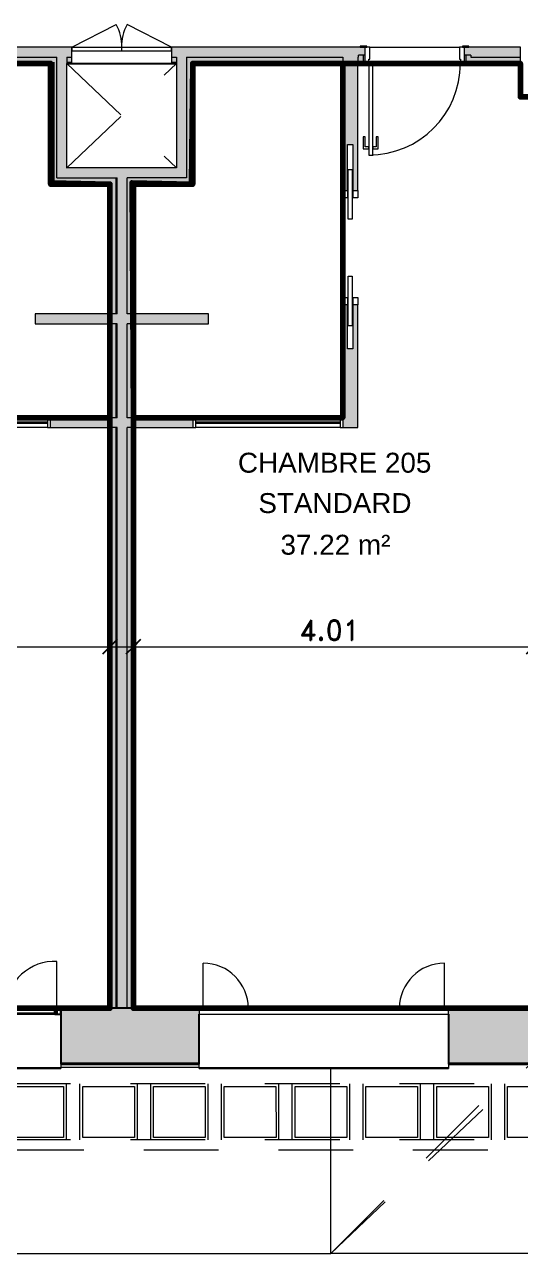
# Model space of a CAD drawing. Header units: metres. Extents: x -227.9 to -140, y 37.9 to 92.1.
# Drawn here: x -207.66 to -202.68, y 38.01 to 50.34 of the extents above; entities that cross this region are included whole.
import ezdxf

# ---------------------------------------------------------------- set-up
doc = ezdxf.new("R2010")
doc.units = ezdxf.units.M
doc.linetypes.add('JIS_02_0.7', pattern=[1.35, 0.75, -0.6])
for name, color, linetype, lineweight in [('A-ANNO-DIMS', 7, 'Continuous', 9), ('A-ANNO-DIMS-100', 7, 'Continuous', 9), ('A-AREA-IDEN', 7, 'Continuous', 9), ('A-DOOR', 7, 'Continuous', 5), ('A-FLOR', 7, 'Continuous', 5), ('A-GLAZ', 7, 'Continuous', 5), ('A-ROOF', 7, 'Continuous', 5), ('A-WALL', 7, 'Continuous', 5), ('A-WALL-PATT', 7, 'Continuous', 13), ('I-WALL', 7, 'Continuous', 5)]:
    doc.layers.add(name, color=color, linetype=linetype, lineweight=lineweight)
doc.layers.add('A-DETL', color=94, linetype='Continuous', lineweight=5, true_color=0x00a600)
doc.layers.add('Chambre', color=40, linetype='Continuous')
doc.layers.add('SDB', color=230, linetype='Continuous')
doc.styles.add('Arial_1', font='arial.ttf', dxfattribs={"height": 0.2})
doc.styles.add('RomanD_B', font='', dxfattribs={"height": 0.2})
doc.styles.get('RomanD_B').set_extended_font_data('RomanD', bold=True)
doc.dimstyles.new('LAG-Romans_0_2', dxfattribs={"dimscale": 0.3048, "dimtxt": 0.200715, "dimasz": 0.492126, "dimexe": 0.787402, "dimexo": 0.0625, "dimgap": 0, "dimtad": 1, "dimrnd": 0.01, "dimzin": 0, "dimdsep": 46, "dimtxsty": 'RomanD_B', "dimblk1": 'OBLIQUE', "dimblk2": 'OBLIQUE', "dimsah": 1, "dimcen": 0.09, "dimdle": 0.656168, "dimazin": 0, "dimtfac": 1, "dimtdec": 4, "dimtix": 1, "dimtmove": 0, "dimatfit": 3, "dimfxl": 0.787402, "dimfxlon": 1, "dimtvp": 1, "dimtolj": 1, "dimtzin": 0, "dimarcsym": 2})

# ---------------------------------------------------------------- blocks, each defined once
blk = doc.blocks.new('LAG-B2020-FENÊTRE-12FT-01-02 - LAG-B2020-FENÊTRE-12FT-01-02_02-13492390-MUC-LAG-PRO-PLA-ARC-TZN-N02-AG02Ec-Cote')
at = {"layer": 'A-GLAZ', "lineweight": 9}
for p, q in [((-0.76, 0.28), (-0.76, 0.732)), ((1.66, 0.28), (1.66, 0.732)), ((-0.8, 0.28), (1.7, 0.28)), ((-0.8, 0.28), (-0.8, 0.22)), ((1.7, 0.22), (1.7, 0.28)), ((-0.8, 0.22), (1.7, 0.22)), ((-0.8, -0.313), (-0.8, -0.28)), ((-0.8, -0.323), (-0.8, -0.313)), ((-0.8, -0.313), (1.7, -0.313)), ((-0.8, -0.323), (1.7, -0.323)), ((1.7, -0.28), (1.7, -0.313)), ((1.7, -0.313), (1.7, -0.323))]:
    blk.add_line(p, q, dxfattribs=at)
for centre, start, end in [((-0.76, 0.28), 360, 90), ((1.66, 0.28), 90, 180)]:
    blk.add_arc(centre, 0.452, start, end, dxfattribs=at)
blk = doc.blocks.new('LAG-B2020-FENÊTRE-12FT-02-01 - LAG-B2020-FENÊTRE-12FT-02-01_02-V5-MUC-LAG-PRO-PLA-ARC-TZN-N02-AG02Ec-Cote')
at = {"layer": 'A-GLAZ', "lineweight": 9}
for p, q in [((-0.76, -0.28), (-0.76, -0.75)), ((2.5, -0.28), (2.5, -0.75))]:
    blk.add_line(p, q, dxfattribs=at)
for centre, start, end in [((-0.736, -0.264), 267.1419, 358.1318), ((2.476, -0.264), 181.8682, 272.8581)]:
    blk.add_arc(centre, 0.486, start, end, dxfattribs=at)
blk = doc.blocks.new('MUC-LAG-DCE-M3D-ARC-FAC-TNV-v21_rvt-1-MUC-LAG-PRO-PLA-ARC-TZN-N02-AG02Ec-Cote')
at = {"layer": 'A-WALL', "true_color": 0x808080}
h = blk.add_hatch(color=8, dxfattribs=at)
h.paths.add_polyline_path([(-226.842, 39.92), (-226.842, 40.47), (-227.865, 40.47), (-227.865, 39.92), (-227.168, 39.92)])
h.paths.add_polyline_path([(-222.152, 39.92), (-222.152, 40.37), (-222.158, 40.37), (-222.158, 40.42), (-222.198, 40.42), (-222.198, 40.47), (-223.502, 40.47), (-223.502, 39.92)])
h.paths.add_polyline_path([(-207.098, 39.92), (-205.904, 39.92), (-205.904, 40.47), (-207.237, 40.47), (-207.237, 40.42), (-207.277, 40.42), (-207.277, 40.37), (-207.287, 40.37), (-207.287, 39.92)])
h.paths.add_polyline_path([(-203.404, 39.92), (-201.747, 39.92), (-201.747, 40.47), (-203.404, 40.47), (-203.404, 40.41)])
h.paths.add_polyline_path([(-198.875, 39.92), (-198.437, 39.92), (-198.437, 40.47), (-198.946, 40.47), (-198.946, 39.92)])
h.paths.add_polyline_path([(-195.586, 39.92), (-195.134, 39.92), (-195.134, 40.47), (-195.637, 40.47), (-195.637, 39.92)])
h.paths.add_polyline_path([(-190.97, 39.92), (-190.97, 40.47), (-192.333, 40.47), (-192.333, 39.92), (-192.297, 39.92)])
h.paths.add_polyline_path([(-187.363, 39.92), (-187.172, 39.92), (-187.172, 40.37), (-187.178, 40.37), (-187.178, 40.42), (-187.218, 40.42), (-187.218, 40.47), (-188.47, 40.47), (-188.47, 39.92)])
h.paths.add_polyline_path([(-170.136, 39.92), (-168.917, 39.92), (-168.917, 40.47), (-170.086, 40.47), (-170.086, 40.42), (-170.126, 40.42), (-170.126, 40.37), (-170.136, 40.37), (-170.136, 40.281)])
h.paths.add_polyline_path([(-166.417, 39.92), (-165.918, 39.92), (-165.918, 40.39), (-165.118, 40.39), (-165.118, 39.92), (-164.82, 39.92), (-164.82, 40.37), (-164.828, 40.37), (-164.828, 40.42), (-164.868, 40.42), (-164.868, 40.47), (-166.417, 40.47), (-166.417, 40.281)])
h.paths.add_polyline_path([(-153.168, 39.92), (-152.072, 39.92), (-152.072, 40.37), (-152.082, 40.37), (-152.082, 40.42), (-152.122, 40.42), (-152.122, 40.47), (-153.167, 40.47), (-153.167, 40.42), (-153.168, 40.42), (-153.168, 40.281)])
h.paths.add_polyline_path([(-150.962, 39.92), (-150.272, 39.92), (-150.272, 40.37), (-150.282, 40.37), (-150.282, 40.42), (-150.322, 40.42), (-150.322, 40.47), (-150.912, 40.47), (-150.912, 40.42), (-150.952, 40.42), (-150.952, 40.37), (-150.962, 40.37), (-150.962, 40.281)])
h.paths.add_polyline_path([(-148.142, 39.92), (-147.718, 40.47), (-149.112, 40.47), (-149.112, 40.42), (-149.152, 40.42), (-149.152, 40.37), (-149.162, 40.37), (-149.162, 39.92)])
for points in [[(-207.287, 39.92), (-207.287, 40.37), (-207.277, 40.37), (-207.277, 40.42), (-207.237, 40.42), (-207.237, 40.47), (-207.292, 40.47), (-207.292, 39.92)], [(-207.287, 39.91), (-207.287, 39.92), (-207.292, 39.92), (-207.292, 39.91)]]:
    blk.add_hatch(color=8, dxfattribs=at).paths.add_polyline_path(points)
h = blk.add_hatch(color=8, dxfattribs=at)
h.paths.add_polyline_path([(-226.842, 39.91), (-226.842, 39.92), (-227.865, 39.92), (-227.865, 39.91)])
h.paths.add_polyline_path([(-223.502, 39.91), (-222.152, 39.91), (-222.152, 39.92), (-223.502, 39.92)])
h.paths.add_polyline_path([(-207.287, 39.91), (-205.904, 39.91), (-205.904, 39.92), (-207.287, 39.92)])
h.paths.add_polyline_path([(-202.164, 39.91), (-201.747, 39.91), (-201.747, 39.92), (-203.404, 39.92), (-203.404, 39.91)])
h.paths.add_polyline_path([(-198.946, 39.91), (-198.437, 39.91), (-198.437, 39.92), (-198.946, 39.92)])
h.paths.add_polyline_path([(-195.637, 39.91), (-195.134, 39.91), (-195.134, 39.92), (-195.637, 39.92)])
h.paths.add_polyline_path([(-192.297, 39.91), (-190.97, 39.91), (-190.97, 39.92), (-192.333, 39.92), (-192.333, 39.91)])
h.paths.add_polyline_path([(-188.47, 39.91), (-187.172, 39.91), (-187.172, 39.92), (-188.47, 39.92)])
h.paths.add_polyline_path([(-170.136, 39.91), (-168.917, 39.91), (-168.917, 39.92), (-170.136, 39.92)])
h.paths.add_polyline_path([(-166.417, 39.91), (-165.918, 39.91), (-165.918, 39.92), (-166.417, 39.92)])
h.paths.add_polyline_path([(-165.118, 39.91), (-164.82, 39.91), (-164.82, 39.92), (-165.118, 39.92), (-165.118, 39.912)])
h.paths.add_polyline_path([(-153.168, 39.91), (-152.072, 39.91), (-152.072, 39.92), (-153.168, 39.92)])
h.paths.add_polyline_path([(-150.272, 39.91), (-150.272, 39.92), (-150.962, 39.92), (-150.962, 39.91)])
h.paths.add_polyline_path([(-148.137, 39.91), (-148.129, 39.92), (-149.162, 39.92), (-149.162, 39.91)])
at = {"layer": 'A-FLOR', "lineweight": 9}
blk.add_line((-226.83, 38.01), (-204.583, 38.01), dxfattribs=at)
at = {"layer": 'A-GLAZ', "lineweight": 9}
for p, q in [((-207.822, 40.47), (-207.352, 40.47)), ((-207.822, 40.41), (-207.352, 40.41)), ((-210.632, 39.877), (-207.292, 39.877)), ((-210.632, 39.867), (-207.292, 39.867)), ((-207.292, 39.91), (-207.292, 39.877)), ((-207.292, 39.877), (-207.292, 39.867))]:
    blk.add_line(p, q, dxfattribs=at)
at = {"layer": 'A-GLAZ', "lineweight": 25}
for p, q in [((-207.352, 40.458), (-207.822, 40.458)), ((-207.332, 40.47), (-207.352, 40.47)), ((-207.352, 40.47), (-207.352, 40.41)), ((-207.352, 40.422), (-207.352, 40.458)), ((-207.292, 40.47), (-207.332, 40.47)), ((-207.332, 40.47), (-207.332, 40.41)), ((-207.332, 40.41), (-207.332, 40.47)), ((-207.292, 40.41), (-207.292, 40.47)), ((-207.822, 40.422), (-207.352, 40.422)), ((-207.352, 40.41), (-207.332, 40.41)), ((-207.332, 40.41), (-207.292, 40.41))]:
    blk.add_line(p, q, dxfattribs=at)
at = {"layer": 'A-ROOF', "color": 9, "linetype": 'JIS_02_0.7', "lineweight": 9, "true_color": 0xc0c0c0}
blk.add_line((-204.583, 38.01), (-202.58, 39.91), dxfattribs=at)
at = {"layer": 'A-ROOF', "lineweight": 9}
for p, q in [((-204.583, 38.01), (-204.583, 39.867)), ((-189.813, 38.01), (-204.583, 38.01))]:
    blk.add_line(p, q, dxfattribs=at)
at = {"layer": 'A-WALL', "lineweight": 25}
for p, q in [((-207.237, 40.47), (-207.292, 40.47)), ((-207.292, 40.47), (-207.292, 39.91)), ((-205.904, 40.47), (-207.237, 40.47)), ((-201.747, 40.47), (-203.404, 40.47)), ((-205.904, 39.91), (-205.904, 40.41)), ((-203.404, 40.41), (-203.404, 39.91)), ((-207.292, 39.91), (-207.287, 39.91)), ((-207.287, 39.91), (-205.904, 39.91)), ((-203.404, 39.91), (-201.747, 39.91))]:
    blk.add_line(p, q, dxfattribs=at)
at = {"layer": 'A-WALL', "lineweight": 9}
for p, q in [((-207.287, 39.92), (-207.292, 39.92)), ((-205.904, 39.92), (-207.287, 39.92)), ((-201.747, 39.92), (-203.404, 39.92))]:
    blk.add_line(p, q, dxfattribs=at)
at = {"layer": 'A-WALL', "lineweight": 13}
blk.add_line((-207.292, 39.878), (-205.904, 39.878), dxfattribs=at)
at = {"layer": 'A-GLAZ', "lineweight": 9, "rotation": 180}
blk.add_blockref('LAG-B2020-FENÊTRE-12FT-02-01 - LAG-B2020-FENÊTRE-12FT-02-01_02-V5-MUC-LAG-PRO-PLA-ARC-TZN-N02-AG02Ec-Cote', (-208.092, 40.19), dxfattribs=at)
at = {"layer": 'A-GLAZ', "lineweight": 9}
blk.add_blockref('LAG-B2020-FENÊTRE-12FT-01-02 - LAG-B2020-FENÊTRE-12FT-01-02_02-13492390-MUC-LAG-PRO-PLA-ARC-TZN-N02-AG02Ec-Cote', (-205.104, 40.19), dxfattribs=at)
blk = doc.blocks.new('LAG-C1030-PORTE-BAT 1 VANT-13PR_01 - LAG-C1030-PORTE-BAT 1 VANT-13PR_01_04F-90X210 CHAMBRE-15711706-MUC-LAG-PRO-PLA-ARC-TZN-N02-AG02Ec-Cote')
at = {"layer": 'A-DOOR'}
for p, q in [((0.355, 1.002), (0.315, 1.002)), ((0.315, 1.002), (0.315, 0.081)), ((0.355, 0.081), (0.355, 1.002)), ((0.26, 0.937), (0.26, 0.817)), ((0.315, 0.937), (0.26, 0.937)), ((0.28, 0.817), (0.28, 0.917)), ((0.28, 0.917), (0.315, 0.917)), ((0.315, 0.917), (0.315, 0.937)), ((0.41, 0.937), (0.355, 0.937)), ((0.355, 0.937), (0.355, 0.917)), ((0.355, 0.917), (0.39, 0.917)), ((0.39, 0.917), (0.39, 0.817)), ((0.41, 0.817), (0.41, 0.937)), ((0.26, 0.817), (0.28, 0.817)), ((0.39, 0.817), (0.41, 0.817)), ((0.315, 0.081), (0.355, 0.081))]:
    blk.add_line(p, q, dxfattribs=at)
at = {"layer": 'A-DOOR', "color": 9, "true_color": 0xc0c0c0}
for p, q in [((-0.585, 0.092), (-0.65, 0.092)), ((-0.65, 0.092), (-0.65, 0.081)), ((-0.65, 0.081), (-0.585, 0.081)), ((-0.605, 0.081), (-0.605, -0.082)), ((-0.565, 0.081), (-0.605, 0.081)), ((-0.585, 0.081), (-0.585, 0.092)), ((-0.565, 0.038), (-0.565, 0.081)), ((-0.555, 0.038), (-0.565, 0.038)), ((-0.555, -0.082), (-0.555, 0.038)), ((0.355, 0.038), (0.345, 0.038)), ((0.345, 0.038), (0.345, -0.082)), ((0.395, 0.081), (0.355, 0.081)), ((0.355, 0.081), (0.355, 0.038)), ((0.375, 0.092), (0.375, 0.081)), ((0.44, 0.092), (0.375, 0.092)), ((0.375, 0.081), (0.44, 0.081)), ((0.395, -0.082), (0.395, 0.081)), ((0.44, 0.081), (0.44, 0.092)), ((-0.585, -0.082), (-0.65, -0.082)), ((-0.65, -0.082), (-0.65, -0.091)), ((-0.65, -0.091), (-0.585, -0.091)), ((-0.605, -0.082), (-0.555, -0.082)), ((-0.585, -0.091), (-0.585, -0.082)), ((0.345, -0.082), (0.395, -0.082)), ((0.375, -0.082), (0.375, -0.091)), ((0.44, -0.082), (0.375, -0.082)), ((0.375, -0.091), (0.44, -0.091)), ((0.44, -0.091), (0.44, -0.082))]:
    blk.add_line(p, q, dxfattribs=at)
at = {"layer": 'A-DOOR'}
blk.add_arc((0.355, 0.081), 0.92, 90, 180, dxfattribs=at)
blk = doc.blocks.new('LAG-C1030-PORTE-INST-13PR_05_02F - LAG-C1030-PORTE-INST-13PR_05_02F-100x166-15159836-MUC-LAG-PRO-PLA-ARC-TZN-N02-AG02Ec-Cote')
at = {"layer": 'A-DOOR', "color": 9, "true_color": 0xc0c0c0}
for p, q in [((-0.5, -0.082), (-0.054, -0.308)), ((0.5, -0.082), (0.054, -0.308))]:
    blk.add_line(p, q, dxfattribs=at)
at = {"layer": 'A-DOOR', "color": 9, "lineweight": 9, "true_color": 0xc0c0c0}
for p, q in [((-0.498, -0.042), (-0.001, -0.042)), ((-0.498, -0.082), (-0.498, -0.042)), ((-0.001, -0.082), (-0.498, -0.082)), ((-0.001, -0.042), (-0.001, -0.082)), ((0.001, -0.042), (0.498, -0.042)), ((0.001, -0.082), (0.001, -0.042)), ((0.498, -0.082), (0.001, -0.082)), ((0.498, -0.042), (0.498, -0.082))]:
    blk.add_line(p, q, dxfattribs=at)
at = {"layer": 'A-DOOR', "color": 9, "true_color": 0xc0c0c0}
for centre, start, end in [((-0.454, -0.092), 331.6205, 1.3795), ((0.454, -0.092), 178.6205, 208.3795)]:
    blk.add_arc(centre, 0.455, start, end, dxfattribs=at)
blk = doc.blocks.new('LAG-C1030-PORTE-COUL DEUX BATTANTS-13PR_07 - LAG-C1030-PORTE-COUL DEUX BATTANTS-13PR_07_01F -100x210-15723466-MUC-LAG-PRO-PLA-ARC-TZN-N02-AG02Ec-Cote')
at = {"layer": 'A-DOOR'}
for p, q in [((-0.69, 0.02), (-0.19, 0.02)), ((-0.69, -0.02), (-0.69, 0.02)), ((-0.19, 0.02), (-0.19, -0.02)), ((0.38, 0.02), (0.88, 0.02)), ((0.38, -0.02), (0.38, 0.02)), ((0.88, 0.02), (0.88, -0.02)), ((-0.19, -0.02), (-0.69, -0.02)), ((0.88, -0.02), (0.38, -0.02))]:
    blk.add_line(p, q, dxfattribs=at)
at = {"layer": 'A-DOOR', "color": 9, "true_color": 0xc0c0c0}
for p, q in [((-0.48, 0.075), (-0.405, 0.075)), ((-0.48, 0.0275), (-0.48, 0.075)), ((-0.405, 0.0275), (-0.48, 0.0275)), ((-0.405, 0.075), (-0.405, 0.0275)), ((0.595, 0.075), (0.67, 0.075)), ((0.595, 0.0275), (0.595, 0.075)), ((0.67, 0.0275), (0.595, 0.0275)), ((0.67, 0.075), (0.67, 0.0275)), ((-0.48, -0.0275), (-0.405, -0.0275)), ((-0.48, -0.075), (-0.48, -0.0275)), ((-0.405, -0.075), (-0.48, -0.075)), ((-0.405, -0.0275), (-0.405, -0.075)), ((0.595, -0.0275), (0.67, -0.0275)), ((0.595, -0.075), (0.595, -0.0275)), ((0.67, -0.075), (0.595, -0.075)), ((0.67, -0.0275), (0.67, -0.075))]:
    blk.add_line(p, q, dxfattribs=at)
blk = doc.blocks.new('LAG-C1020-FENÊTRE-12FT-22-03 - LAG-C1020-FENÊTRE-12FT-22-03-01-13182799-MUC-LAG-PRO-PLA-ARC-TZN-N02-AG02Ec-Cote')
at = {"layer": 'A-GLAZ', "lineweight": 13}
for p, q in [((-2.725, 0.05), (-2.75, 0.05)), ((-2.725, -0.05), (-2.725, 0.05)), ((-1.275, 0.005), (-2.725, 0.005)), ((-2.725, 0.005), (-2.725, -0.005)), ((-1.25, 0.05), (-1.275, 0.05)), ((-1.275, 0.05), (-1.275, -0.05)), ((-1.275, -0.005), (-1.275, 0.005)), ((-2.75, -0.05), (-2.725, -0.05)), ((-2.725, -0.005), (-1.275, -0.005)), ((-1.275, -0.05), (-1.25, -0.05))]:
    blk.add_line(p, q, dxfattribs=at)
at = {"layer": 'A-GLAZ'}
for p, q in [((-2.725, 0.05), (-1.275, 0.05)), ((-1.275, -0.05), (-2.725, -0.05))]:
    blk.add_line(p, q, dxfattribs=at)
blk = doc.blocks.new('DIMBLOCK3-MUC-LAG-PRO-PLA-ARC-TZN-N02-AG02Ec-Cote')
at = {"layer": 'A-ANNO-DIMS-100', "transparency": 16777216}
for p, q in [((-210.814, 44.337), (-210.814, 43.857)), ((-210.814, 44.097), (-210.814, 44.337)), ((-206.8, 44.337), (-206.8, 43.857)), ((-206.8, 44.097), (-206.8, 44.337)), ((-211.014, 44.097), (-206.6, 44.097))]:
    blk.add_line(p, q, dxfattribs=at)
at = {"layer": 'A-ANNO-DIMS-100', "lineweight": 25, "transparency": 16777216}
for p, q in [((-210.814, 44.097), (-210.739, 44.172)), ((-206.8, 44.097), (-206.725, 44.172)), ((-210.814, 44.097), (-210.889, 44.022)), ((-206.8, 44.097), (-206.875, 44.022))]:
    blk.add_line(p, q, dxfattribs=at)
at = {"layer": 'A-ANNO-DIMS-100', "color": 0, "transparency": 16777216, "insert": (-209.151, 44.363), "char_height": 0.2, "width": 0.82448, "attachment_point": 1, "line_spacing_factor": 1.146391, "style": 'RomanD_B'}
blk.add_mtext('4.01', dxfattribs=at)
blk = doc.blocks.new('_Oblique')
at = {"color": 0, "linetype": 'ByBlock', "lineweight": -2}
blk.add_line((-0.5, -0.5), (0.5, 0.5), dxfattribs=at)
blk = doc.blocks.new('DIMBLOCK4-MUC-LAG-PRO-PLA-ARC-TZN-N02-AG02Ec-Cote')
at = {"layer": 'A-ANNO-DIMS-100', "transparency": 16777216}
for p, q in [((-206.564, 44.337), (-206.564, 43.857)), ((-206.564, 44.097), (-206.564, 44.337)), ((-202.55, 44.337), (-202.55, 43.857)), ((-202.55, 44.097), (-202.55, 44.337)), ((-206.764, 44.097), (-202.35, 44.097))]:
    blk.add_line(p, q, dxfattribs=at)
at = {"layer": 'A-ANNO-DIMS-100', "lineweight": 25, "transparency": 16777216}
for p, q in [((-206.564, 44.097), (-206.489, 44.172)), ((-202.55, 44.097), (-202.475, 44.172)), ((-206.564, 44.097), (-206.639, 44.022)), ((-202.55, 44.097), (-202.625, 44.022))]:
    blk.add_line(p, q, dxfattribs=at)
at = {"layer": 'A-ANNO-DIMS-100', "color": 0, "transparency": 16777216, "insert": (-204.901, 44.363), "char_height": 0.2, "width": 0.82448, "attachment_point": 1, "line_spacing_factor": 1.146391, "style": 'RomanD_B'}
blk.add_mtext('4.01', dxfattribs=at)

msp = doc.modelspace()

# ---------------------------------------------------------------- hatches: boundary and pattern name
at = {"layer": 'A-WALL-PATT', "lineweight": 5, "true_color": 0xaaaaaa}
h = msp.add_hatch(color=253, dxfattribs=at)
h.paths.add_polyline_path([(-206.727, 40.47), (-206.727, 46.296), (-206.737, 46.296), (-206.737, 40.47)])
h.paths.add_polyline_path([(-206.737, 46.396), (-206.727, 46.396), (-206.727, 47.339), (-206.737, 47.339), (-206.737, 46.711)])
h.paths.add_polyline_path([(-206.737, 47.439), (-206.727, 47.439), (-206.727, 48.802), (-206.737, 48.802), (-206.737, 47.782)])
at = {"layer": 'I-WALL', "true_color": 0xaaaaaa}
h = msp.add_hatch(color=253, dxfattribs=at)
h.paths.add_polyline_path([(-210.182, 50.014), (-210.182, 50.032), (-210.119, 50.032), (-210.119, 50.114), (-210.807, 50.114), (-210.807, 50.014), (-210.387, 50.014)])
h.paths.add_polyline_path([(-209.056, 50.014), (-207.182, 50.014), (-207.182, 50.114), (-209.119, 50.114), (-209.119, 50.032), (-209.056, 50.032)])
h.paths.add_polyline_path([(-206.132, 50.014), (-204.307, 50.014), (-204.307, 50.032), (-204.244, 50.032), (-204.244, 50.114), (-206.182, 50.114), (-206.182, 50.014)])
h.paths.add_polyline_path([(-202.682, 50.014), (-202.682, 50.114), (-203.244, 50.114), (-203.244, 50.032), (-203.181, 50.032), (-203.181, 50.014)])
h = msp.add_hatch(color=253, dxfattribs=at)
h.paths.add_polyline_path([(-209.05, 49.964), (-209.05, 50.014), (-209.056, 50.014), (-209.056, 50.032), (-209.106, 50.032), (-209.106, 49.964)])
h.paths.add_polyline_path([(-210.807, 49.964), (-210.132, 49.964), (-210.132, 50.032), (-210.182, 50.032), (-210.182, 50.014), (-210.807, 50.014)])
h.paths.add_polyline_path([(-208.9, 49.964), (-207.332, 49.964), (-207.332, 50.014), (-208.9, 50.014)])
h.paths.add_polyline_path([(-205.982, 49.964), (-204.464, 49.964), (-204.464, 50.014), (-206.032, 50.014), (-206.032, 49.964)])
h.paths.add_polyline_path([(-207.232, 49.964), (-207.182, 49.964), (-207.182, 50.014), (-207.232, 50.014)])
h.paths.add_polyline_path([(-204.257, 49.964), (-204.257, 50.032), (-204.307, 50.032), (-204.307, 50.014), (-204.314, 50.014), (-204.314, 49.964)])
h.paths.add_polyline_path([(-206.182, 49.964), (-206.132, 49.964), (-206.132, 50.014), (-206.182, 50.014)])
h.paths.add_polyline_path([(-203.231, 49.964), (-202.682, 49.964), (-202.682, 50.014), (-203.181, 50.014), (-203.181, 50.032), (-203.231, 50.032)])
h = msp.add_hatch(color=253, dxfattribs=at)
h.paths.add_polyline_path([(-209.119, 49.951), (-209.05, 49.951), (-209.05, 49.964), (-209.106, 49.964), (-209.106, 50.032), (-209.119, 50.032), (-209.119, 49.994)])
h.paths.add_polyline_path([(-210.807, 49.951), (-210.119, 49.951), (-210.119, 50.032), (-210.132, 50.032), (-210.132, 49.964), (-210.807, 49.964)])
h.paths.add_polyline_path([(-208.742, 49.951), (-207.382, 49.951), (-207.382, 49.964), (-208.9, 49.964), (-208.9, 49.951)])
h.paths.add_polyline_path([(-202.682, 49.951), (-202.682, 49.964), (-203.231, 49.964), (-203.231, 50.032), (-203.244, 50.032), (-203.244, 49.951), (-203.199, 49.951)])
h.paths.add_polyline_path([(-207.232, 49.951), (-207.182, 49.951), (-207.182, 49.964), (-207.232, 49.964)])
h.paths.add_polyline_path([(-205.453, 49.951), (-204.464, 49.951), (-204.464, 49.964), (-205.982, 49.964), (-205.982, 49.951), (-205.969, 49.951)])
h.paths.add_polyline_path([(-204.314, 49.951), (-204.244, 49.951), (-204.244, 50.032), (-204.257, 50.032), (-204.257, 49.964), (-204.314, 49.964)])
h.paths.add_polyline_path([(-206.182, 49.951), (-206.132, 49.951), (-206.132, 49.964), (-206.182, 49.964)])
for points in [[(-207.382, 48.739), (-207.382, 49.951), (-207.395, 49.951), (-207.395, 48.739)], [(-207.332, 48.752), (-207.332, 49.964), (-207.382, 49.964), (-207.382, 48.752)], [(-207.332, 48.802), (-207.232, 48.802), (-207.232, 50.014), (-207.332, 50.014), (-207.332, 49.925)], [(-206.032, 48.902), (-206.032, 50.014), (-206.132, 50.014), (-206.132, 48.902)], [(-206.032, 48.802), (-205.982, 48.802), (-205.982, 49.964), (-206.032, 49.964), (-206.032, 48.854)], [(-205.982, 48.752), (-205.969, 48.752), (-205.969, 49.951), (-205.982, 49.951), (-205.982, 48.802)], [(-207.098, 48.802), (-206.032, 48.802), (-206.032, 48.902), (-207.232, 48.902), (-207.232, 48.802)], [(-206.627, 40.47), (-206.627, 48.802), (-206.727, 48.802), (-206.727, 40.47)], [(-206.727, 47.339), (-206.727, 47.439), (-207.55, 47.439), (-207.55, 47.339), (-206.737, 47.339)], [(-206.577, 47.339), (-205.812, 47.339), (-205.812, 47.439), (-206.627, 47.439), (-206.627, 47.339)], [(-206.737, 46.296), (-206.727, 46.296), (-206.727, 46.396), (-207.4, 46.396), (-207.4, 46.296), (-206.787, 46.296)], [(-206.577, 46.296), (-205.964, 46.296), (-205.964, 46.396), (-206.627, 46.396), (-206.627, 46.296)]]:
    msp.add_hatch(color=253, dxfattribs=at).paths.add_polyline_path(points)
h = msp.add_hatch(color=253, dxfattribs=at)
h.paths.add_polyline_path([(-204.314, 46.296), (-204.314, 47.527), (-204.362, 47.527), (-204.362, 47.087), (-204.417, 47.087), (-204.417, 47.527), (-204.464, 47.527), (-204.464, 46.296)])
h.paths.add_polyline_path([(-204.464, 48.677), (-204.417, 48.677), (-204.417, 49.137), (-204.362, 49.137), (-204.362, 48.677), (-204.314, 48.677), (-204.314, 50.014), (-204.464, 50.014), (-204.464, 48.854)])
h = msp.add_hatch(color=253, dxfattribs=at)
h.paths.add_polyline_path([(-205.969, 48.739), (-205.969, 48.752), (-206.577, 48.752), (-206.577, 48.739), (-206.275, 48.739)])
h.paths.add_polyline_path([(-207.382, 48.739), (-206.787, 48.739), (-206.787, 48.752), (-207.382, 48.752)])
h = msp.add_hatch(color=253, dxfattribs=at)
h.paths.add_polyline_path([(-206.275, 48.752), (-205.982, 48.752), (-205.982, 48.802), (-206.627, 48.802), (-206.627, 48.752), (-206.577, 48.752)])
h.paths.add_polyline_path([(-207.332, 48.752), (-206.737, 48.752), (-206.737, 48.802), (-207.332, 48.802)])
h = msp.add_hatch(color=253, dxfattribs=at)
h.paths.add_polyline_path([(-206.787, 40.47), (-206.787, 46.296), (-206.8, 46.296), (-206.8, 40.47)])
h.paths.add_polyline_path([(-206.8, 46.396), (-206.787, 46.396), (-206.787, 47.339), (-206.8, 47.339), (-206.8, 46.711)])
h.paths.add_polyline_path([(-206.787, 47.439), (-206.787, 48.739), (-206.8, 48.739), (-206.8, 47.439)])
h = msp.add_hatch(color=253, dxfattribs=at)
h.paths.add_polyline_path([(-206.737, 40.47), (-206.737, 46.296), (-206.787, 46.296), (-206.787, 40.47)])
h.paths.add_polyline_path([(-206.737, 46.396), (-206.737, 47.339), (-206.787, 47.339), (-206.787, 46.396)])
h.paths.add_polyline_path([(-206.737, 47.439), (-206.737, 48.752), (-206.787, 48.752), (-206.787, 47.439)])
h = msp.add_hatch(color=253, dxfattribs=at)
h.paths.add_polyline_path([(-206.627, 40.47), (-206.577, 40.47), (-206.577, 46.296), (-206.627, 46.296), (-206.627, 41.352)])
h.paths.add_polyline_path([(-206.627, 46.396), (-206.577, 46.396), (-206.577, 47.339), (-206.627, 47.339), (-206.627, 46.711)])
h.paths.add_polyline_path([(-206.577, 47.439), (-206.577, 48.752), (-206.627, 48.752), (-206.627, 47.439)])
h = msp.add_hatch(color=253, dxfattribs=at)
h.paths.add_polyline_path([(-206.564, 40.47), (-206.564, 46.296), (-206.577, 46.296), (-206.577, 40.47)])
h.paths.add_polyline_path([(-206.577, 46.396), (-206.564, 46.396), (-206.564, 47.339), (-206.577, 47.339), (-206.577, 46.711)])
h.paths.add_polyline_path([(-206.564, 47.439), (-206.564, 48.739), (-206.577, 48.739), (-206.577, 47.439)])

# ---------------------------------------------------------------- linework, layer by layer
at = {"layer": 'A-DETL', "color": 7, "linetype": 'JIS_02_0.7'}
for p, q in [((-207.232, 48.902), (-206.132, 49.951)), ((-207.232, 49.951), (-206.132, 48.902)), ((-151.71, 39.046), (-222.878, 39.046))]:
    msp.add_line(p, q, dxfattribs=at)
at = {"layer": 'A-DETL', "color": 9, "linetype": 'JIS_02_0.7', "lineweight": 9, "true_color": 0xc0c0c0}
for p, q in [((-204.583, 38.01), (-202.688, 39.905)), ((-151.845, 39.712), (-222.755, 39.712)), ((-207.238, 39.712), (-207.238, 39.151)), ((-207.101, 39.151), (-207.101, 39.712)), ((-206.528, 39.712), (-206.528, 39.151)), ((-206.391, 39.151), (-206.391, 39.712)), ((-205.818, 39.712), (-205.818, 39.151)), ((-205.681, 39.151), (-205.681, 39.712)), ((-205.108, 39.712), (-205.108, 39.151)), ((-204.971, 39.151), (-204.971, 39.712)), ((-204.398, 39.712), (-204.398, 39.151)), ((-204.26, 39.151), (-204.26, 39.712)), ((-203.688, 39.712), (-203.688, 39.151)), ((-203.55, 39.151), (-203.55, 39.712)), ((-202.977, 39.712), (-202.977, 39.151)), ((-202.84, 39.151), (-202.84, 39.712)), ((-207.783, 39.684), (-207.264, 39.685)), ((-207.783, 39.684), (-207.265, 39.685)), ((-207.264, 39.685), (-207.264, 39.174)), ((-207.073, 39.684), (-206.554, 39.685)), ((-207.073, 39.684), (-206.555, 39.685)), ((-207.073, 39.174), (-207.073, 39.684)), ((-206.554, 39.685), (-206.553, 39.174)), ((-206.363, 39.684), (-205.844, 39.685)), ((-206.363, 39.684), (-205.844, 39.685)), ((-206.363, 39.174), (-206.363, 39.684)), ((-205.844, 39.685), (-205.843, 39.174)), ((-205.653, 39.684), (-205.134, 39.685)), ((-205.653, 39.684), (-205.134, 39.685)), ((-205.653, 39.174), (-205.653, 39.684)), ((-205.134, 39.685), (-205.133, 39.174)), ((-204.942, 39.684), (-204.424, 39.685)), ((-204.942, 39.684), (-204.424, 39.685)), ((-204.942, 39.174), (-204.942, 39.684)), ((-204.424, 39.685), (-204.423, 39.174)), ((-204.232, 39.684), (-203.713, 39.685)), ((-204.232, 39.684), (-203.714, 39.685)), ((-204.232, 39.174), (-204.232, 39.684)), ((-203.713, 39.685), (-203.713, 39.174)), ((-203.522, 39.684), (-203.003, 39.685)), ((-203.522, 39.684), (-203.004, 39.685)), ((-203.522, 39.174), (-203.522, 39.684)), ((-203.003, 39.685), (-203.003, 39.174)), ((-202.812, 39.684), (-202.293, 39.685)), ((-202.812, 39.684), (-202.294, 39.685)), ((-202.812, 39.174), (-202.812, 39.684)), ((-151.845, 39.151), (-222.751, 39.151)), ((-207.264, 39.174), (-207.783, 39.174)), ((-206.553, 39.174), (-207.073, 39.174)), ((-205.843, 39.174), (-206.363, 39.174)), ((-205.133, 39.174), (-205.653, 39.174)), ((-204.423, 39.174), (-204.942, 39.174)), ((-203.713, 39.174), (-204.232, 39.174)), ((-203.003, 39.174), (-203.522, 39.174)), ((-202.292, 39.174), (-202.812, 39.174))]:
    msp.add_line(p, q, dxfattribs=at)
at = {"layer": 'A-FLOR'}
for p, q in [((-204.194, 50.114), (-203.294, 50.114)), ((-203.284, 49.951), (-204.164, 49.951))]:
    msp.add_line(p, q, dxfattribs=at)
at = {"layer": 'A-FLOR', "lineweight": 9}
for p, q in [((-207.231, 49.948), (-206.132, 49.948)), ((-207.231, 48.901), (-207.231, 49.948))]:
    msp.add_line(p, q, dxfattribs=at)
at = {"layer": 'A-WALL'}
for p, q in [((-208.9, 50.014), (-207.332, 50.014)), ((-208.9, 49.964), (-207.382, 49.964)), ((-207.382, 48.752), (-207.382, 49.964)), ((-207.332, 48.802), (-207.332, 50.014)), ((-207.232, 50.014), (-207.182, 50.014)), ((-207.232, 50.014), (-207.232, 49.951)), ((-207.232, 49.964), (-207.182, 49.964)), ((-206.182, 50.014), (-206.132, 50.014)), ((-206.182, 49.964), (-206.132, 49.964)), ((-206.132, 50.014), (-206.132, 49.951)), ((-206.032, 50.014), (-204.464, 50.014)), ((-206.032, 50.014), (-206.032, 48.802)), ((-205.982, 49.964), (-204.464, 49.964)), ((-205.982, 49.964), (-205.982, 48.752)), ((-204.464, 50.014), (-204.464, 49.951)), ((-204.314, 50.014), (-204.307, 50.014)), ((-204.314, 50.014), (-204.314, 49.951)), ((-204.314, 49.964), (-204.257, 49.964)), ((-204.244, 50.032), (-204.307, 50.032)), ((-204.307, 50.014), (-204.307, 50.032)), ((-204.257, 49.964), (-204.257, 50.032)), ((-203.181, 50.032), (-203.244, 50.032)), ((-203.231, 50.032), (-203.231, 49.964)), ((-203.231, 49.964), (-202.682, 49.964)), ((-203.181, 50.032), (-203.181, 50.014)), ((-203.181, 50.014), (-202.682, 50.014)), ((-206.787, 48.752), (-207.382, 48.752)), ((-207.332, 48.802), (-206.727, 48.802)), ((-206.787, 47.439), (-206.787, 48.752)), ((-206.737, 47.439), (-206.737, 48.802)), ((-206.727, 47.439), (-206.727, 48.802)), ((-206.032, 48.802), (-206.627, 48.802)), ((-206.627, 47.439), (-206.627, 48.802)), ((-205.982, 48.752), (-206.577, 48.752)), ((-206.577, 47.439), (-206.577, 48.752)), ((-206.727, 47.439), (-206.8, 47.439)), ((-206.564, 47.439), (-206.627, 47.439)), ((-206.727, 47.339), (-206.8, 47.339)), ((-206.787, 46.396), (-206.787, 47.339)), ((-206.737, 46.396), (-206.737, 47.339)), ((-206.727, 46.396), (-206.727, 47.339)), ((-206.627, 46.396), (-206.627, 47.339)), ((-206.564, 47.339), (-206.627, 47.339)), ((-206.577, 46.396), (-206.577, 47.339)), ((-206.727, 46.396), (-206.8, 46.396)), ((-206.564, 46.396), (-206.627, 46.396)), ((-206.727, 46.296), (-206.8, 46.296)), ((-206.787, 40.47), (-206.787, 46.296)), ((-206.737, 40.47), (-206.737, 46.296)), ((-206.727, 40.47), (-206.727, 46.296)), ((-206.627, 40.47), (-206.627, 46.296)), ((-206.564, 46.296), (-206.627, 46.296)), ((-206.577, 40.47), (-206.577, 46.296))]:
    msp.add_line(p, q, dxfattribs=at)
at = {"layer": 'Chambre', "lineweight": 140}
for points in [[(-206.8, 48.739), (-207.395, 48.739), (-207.395, 49.951), (-210.807, 49.951), (-210.814, 40.47), (-206.8, 40.47), (-206.8, 48.739)], [(-202.55, 49.614), (-202.682, 49.614), (-202.682, 49.951), (-205.969, 49.951), (-205.969, 48.802), (-205.969, 48.739), (-206.564, 48.739), (-206.564, 40.47), (-202.55, 40.47), (-202.55, 49.614)]]:
    msp.add_lwpolyline(points, dxfattribs=at)
at = {"layer": 'I-WALL', "lineweight": 13}
for p, q in [((-207.182, 50.114), (-209.074, 50.114)), ((-207.182, 49.951), (-207.182, 50.114)), ((-204.289, 50.114), (-206.182, 50.114)), ((-206.182, 50.114), (-206.182, 49.951)), ((-202.682, 50.114), (-203.199, 50.114)), ((-202.682, 49.951), (-202.682, 50.114)), ((-208.9, 49.951), (-207.395, 49.951)), ((-207.395, 49.951), (-207.395, 48.739)), ((-207.232, 49.951), (-207.182, 49.951)), ((-207.232, 48.902), (-207.232, 49.951)), ((-206.182, 49.951), (-206.132, 49.951)), ((-206.132, 49.951), (-206.132, 48.902)), ((-205.969, 49.951), (-204.464, 49.951)), ((-205.969, 48.739), (-205.969, 49.951)), ((-204.464, 49.951), (-204.464, 48.677)), ((-204.314, 49.951), (-204.289, 49.951)), ((-204.314, 48.677), (-204.314, 49.951)), ((-203.199, 49.951), (-202.682, 49.951)), ((-204.417, 48.677), (-204.417, 49.137)), ((-204.417, 49.137), (-204.362, 49.137)), ((-204.362, 49.137), (-204.362, 48.677)), ((-206.132, 48.902), (-207.232, 48.902)), ((-207.395, 48.739), (-206.8, 48.739)), ((-206.8, 48.739), (-206.8, 47.439)), ((-206.564, 48.739), (-205.969, 48.739)), ((-206.564, 47.439), (-206.564, 48.739)), ((-204.464, 47.527), (-204.464, 46.296)), ((-204.417, 47.087), (-204.417, 47.527)), ((-204.362, 47.527), (-204.362, 47.087)), ((-204.314, 46.296), (-204.314, 47.527)), ((-206.8, 47.439), (-207.55, 47.439)), ((-207.55, 47.439), (-207.55, 47.339)), ((-205.812, 47.439), (-206.564, 47.439)), ((-205.812, 47.339), (-205.812, 47.439)), ((-207.55, 47.339), (-206.8, 47.339)), ((-206.8, 47.339), (-206.8, 46.396)), ((-206.564, 46.396), (-206.564, 47.339)), ((-206.564, 47.339), (-205.812, 47.339)), ((-204.362, 47.087), (-204.417, 47.087)), ((-206.8, 46.396), (-207.4, 46.396)), ((-207.4, 46.396), (-207.4, 46.296)), ((-205.964, 46.396), (-206.564, 46.396)), ((-205.964, 46.296), (-205.964, 46.396)), ((-207.4, 46.296), (-206.8, 46.296)), ((-206.8, 46.296), (-206.8, 40.47)), ((-206.564, 40.47), (-206.564, 46.296)), ((-206.564, 46.296), (-205.964, 46.296)), ((-204.464, 46.296), (-204.314, 46.296)), ((-206.8, 40.47), (-206.564, 40.47))]:
    msp.add_line(p, q, dxfattribs=at)
at = {"layer": 'I-WALL'}
for p, q in [((-207.182, 50.114), (-207.18, 50.114)), ((-206.683, 50.114), (-206.681, 50.114)), ((-206.184, 50.114), (-206.182, 50.114)), ((-206.182, 49.951), (-207.182, 49.951))]:
    msp.add_line(p, q, dxfattribs=at)
at = {"layer": 'SDB', "lineweight": 140}
for points in [[(-207.382, 49.964), (-207.382, 48.753), (-206.8, 48.74), (-206.8, 46.396), (-208.875, 46.396), (-208.9, 49.951), (-207.395, 49.951)], [(-204.464, 49.951), (-204.464, 46.396), (-206.564, 46.396), (-206.577, 48.753), (-205.982, 48.74), (-205.969, 49.951), (-204.464, 49.951)]]:
    msp.add_lwpolyline(points, dxfattribs=at)

# ---------------------------------------------------------------- block references
at = {"lineweight": 5}
msp.add_blockref('MUC-LAG-DCE-M3D-ARC-FAC-TNV-v21_rvt-1-MUC-LAG-PRO-PLA-ARC-TZN-N02-AG02Ec-Cote', (0, 0), dxfattribs=at)
at = {"layer": 'A-DOOR', "color": 9, "true_color": 0xc0c0c0, "rotation": 180}
msp.add_blockref('LAG-C1030-PORTE-INST-13PR_05_02F - LAG-C1030-PORTE-INST-13PR_05_02F-100x166-15159836-MUC-LAG-PRO-PLA-ARC-TZN-N02-AG02Ec-Cote', (-206.682, 50.032), dxfattribs=at)
at = {"layer": 'A-DOOR'}
for name, p, rotation in [('LAG-C1030-PORTE-BAT 1 VANT-13PR_01 - LAG-C1030-PORTE-BAT 1 VANT-13PR_01_04F-90X210 CHAMBRE-15711706-MUC-LAG-PRO-PLA-ARC-TZN-N02-AG02Ec-Cote', (-203.849, 50.032), 180), ('LAG-C1030-PORTE-COUL DEUX BATTANTS-13PR_07 - LAG-C1030-PORTE-COUL DEUX BATTANTS-13PR_07_01F -100x210-15723466-MUC-LAG-PRO-PLA-ARC-TZN-N02-AG02Ec-Cote', (-204.389, 48.197), 270)]:
    msp.add_blockref(name, p, dxfattribs=dict(at, rotation=rotation))
at = {"layer": 'A-GLAZ', "rotation": 180}
for p in [(-210.15, 46.346), (-207.214, 46.346)]:
    msp.add_blockref('LAG-C1020-FENÊTRE-12FT-22-03 - LAG-C1020-FENÊTRE-12FT-22-03-01-13182799-MUC-LAG-PRO-PLA-ARC-TZN-N02-AG02Ec-Cote', p, dxfattribs=at)

# ---------------------------------------------------------------- texts
at = {"layer": 'A-AREA-IDEN', "color": 164, "true_color": 0x0029a5, "char_height": 0.2, "attachment_point": 1, "style": 'Arial_1'}
for s, insert, width in [('CHAMBRE 205', (-205.516, 46.044), 2.39705), ('STANDARD', (-205.311, 45.639), 1.9), ('37.22 m²', (-205.089, 45.221), 1.36287)]:
    msp.add_mtext(s, dxfattribs=dict(at, insert=insert, width=width))

# ---------------------------------------------------------------- dimensions: what is measured, and where the dimension line sits
at = {"layer": 'A-ANNO-DIMS'}
for base, p1, p2, picture, middle in [((-206.8, 44.097), (-210.814, 44.337), (-206.8, 44.337), 'DIMBLOCK3-MUC-LAG-PRO-PLA-ARC-TZN-N02-AG02Ec-Cote', (-208.807, 44.197)), ((-202.55, 44.097), (-206.564, 44.337), (-202.55, 44.337), 'DIMBLOCK4-MUC-LAG-PRO-PLA-ARC-TZN-N02-AG02Ec-Cote', (-204.557, 44.197))]:
    dim = msp.add_linear_dim(base=base, p1=p1, p2=p2, dimstyle='LAG-Romans_0_2', override={"dimpost": '<>', "dimfxl": 4.014}, dxfattribs=at)
    dim.commit()
    dim.dimension.update_dxf_attribs({"geometry": picture, "text_midpoint": middle})

doc.saveas('drawing.dxf')
